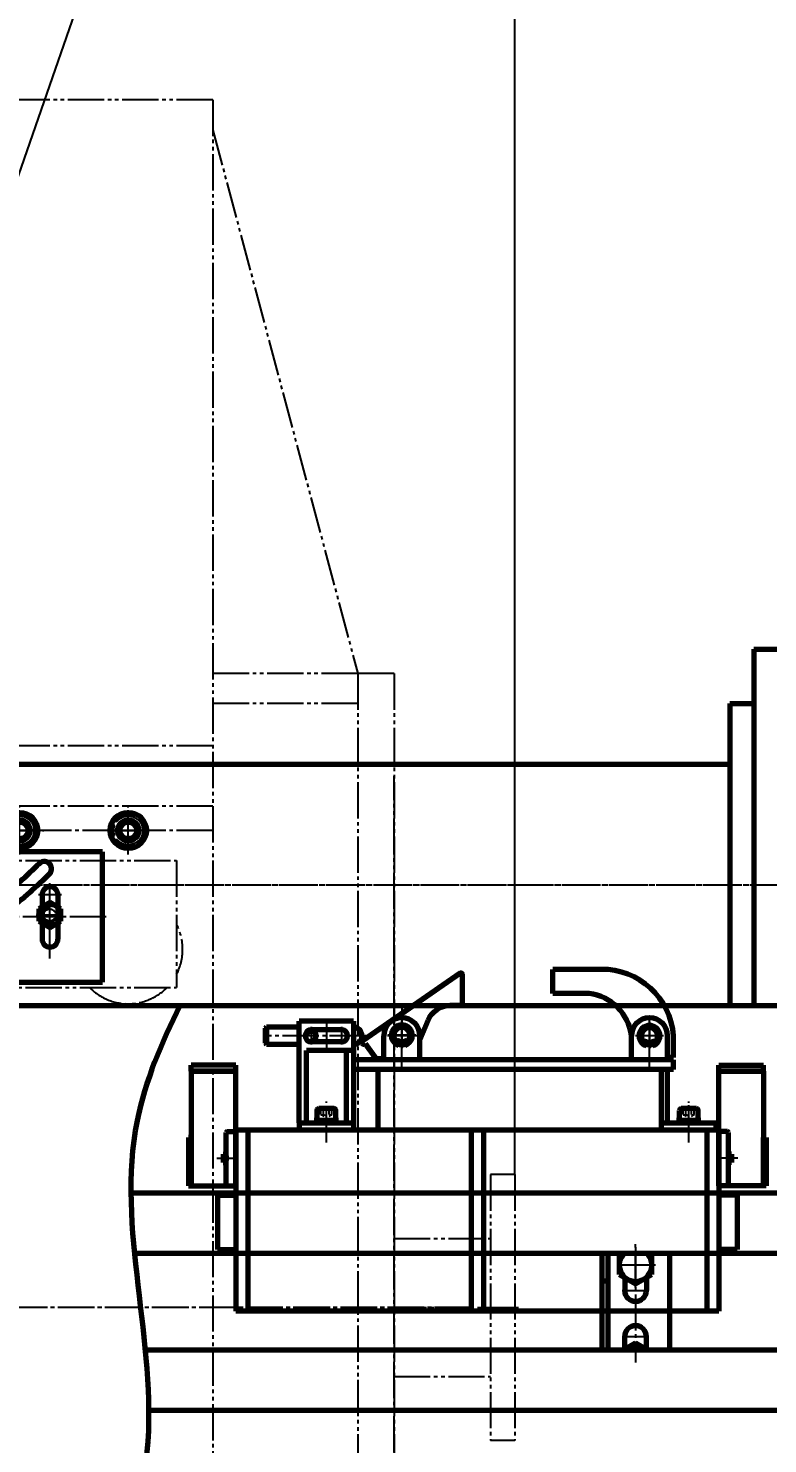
# Model space of a CAD drawing. Header units: millimetres. Extents: x -11880 to 11880, y -8400 to 8400.
# Drawn here: x -1594 to -982, y 5236 to 6408 of the extents above; entities that cross this region are included whole.
import ezdxf

# ---------------------------------------------------------------- set-up
doc = ezdxf.new("R2010")
doc.units = ezdxf.units.MM
for name, pattern in [('EB_DASH', [6, 3, -3]), ('EB_DASHDOT', [39, 30, -3, 3, -3]), ('EB_DASHDOTDOT', [45, 30, -3, 3, -3, 3, -3])]:
    doc.linetypes.add(name, pattern=pattern)
for name, color, linetype, lineweight in [('CAXA0', 7, 'Continuous', 70), ('CAXA1', 1, 'EB_DASHDOT', 25), ('CAXA2', 6, 'EB_DASH', 25), ('CAXA3', 7, 'Continuous', 25), ('CAXA4', 3, 'Continuous', 25)]:
    doc.layers.add(name, color=color, linetype=linetype, lineweight=lineweight)
doc.styles.add('标准', font='', dxfattribs={"width": 0.667})
doc.styles.get('标准').set_extended_font_data('SimSun')
doc.dimstyles.new('标准', dxfattribs={"dimscale": 40, "dimtxt": 7, "dimasz": 4, "dimexe": 2, "dimexo": 0, "dimtad": 1, "dimdec": 1, "dimzin": 12, "dimdsep": 46, "dimtxsty": '标准', "dimcen": 0, "dimdle": 6, "dimaunit": 1, "dimazin": 2, "dimtfac": 1, "dimtdec": 3, "dimtmove": 0, "dimatfit": 3, "dimfxl": 1, "dimtolj": 1, "dimtzin": 0, "dimarcsym": 0})

# ---------------------------------------------------------------- blocks, each defined once
blk = doc.blocks.new('CAXBLOCK163', base_point=(-1079.5, 5574.1))
at = {"layer": 'CAXA0'}
for p, q in [((-1081, 5566.9), (-1081.9, 5565.8)), ((-1078, 5566.9), (-1077.1, 5565.8))]:
    blk.add_line(p, q, dxfattribs=at)
for centre in [(-1082.8, 5567.6), (-1076.2, 5567.6)]:
    blk.add_circle(centre, 0.85, dxfattribs=at)
for centre, radius, start, end in [((-1079.5, 5574.1), 8.65, 286.2809, 253.7191), ((-1079.5, 5573.8), 6.9, 313.6123, 226.3877), ((-1082.8, 5567.6), 1.89, 338.3101, 141.6899), ((-1076.2, 5567.6), 1.89, 38.3101, 201.6899)]:
    blk.add_arc(centre, radius, start, end, dxfattribs=at)
at = {"layer": 'CAXA1'}
for p, q in [((-1079.5, 5585.8), (-1079.5, 5563.5)), ((-1067.9, 5574.1), (-1091.2, 5574.1)), ((-1079.9, 5567.6), (-1085.6, 5567.6)), ((-1082.8, 5564.8), (-1082.8, 5570.5)), ((-1073.4, 5567.6), (-1079.1, 5567.6)), ((-1076.2, 5570.5), (-1076.2, 5564.8))]:
    blk.add_line(p, q, dxfattribs=at)
blk = doc.blocks.new('CAXBLOCK164', base_point=(-1284.5, 5574.5))
at = {"layer": 'CAXA0'}
for p, q in [((-1286, 5567.3), (-1286.9, 5566.2)), ((-1283, 5567.3), (-1282.1, 5566.2))]:
    blk.add_line(p, q, dxfattribs=at)
for centre in [(-1287.8, 5568), (-1281.2, 5568)]:
    blk.add_circle(centre, 0.85, dxfattribs=at)
for centre, radius, start, end in [((-1284.5, 5574.5), 8.65, 286.2809, 253.7191), ((-1284.5, 5574.1), 6.9, 313.6123, 226.3877), ((-1287.8, 5568), 1.89, 338.3101, 141.6899), ((-1281.2, 5568), 1.89, 38.3101, 201.6899)]:
    blk.add_arc(centre, radius, start, end, dxfattribs=at)
at = {"layer": 'CAXA1'}
for p, q in [((-1284.5, 5586.1), (-1284.5, 5563.8)), ((-1272.9, 5574.5), (-1296.2, 5574.5)), ((-1284.9, 5568), (-1290.6, 5568)), ((-1287.8, 5565.1), (-1287.8, 5570.8)), ((-1278.4, 5568), (-1284.1, 5568)), ((-1281.2, 5570.8), (-1281.2, 5565.1))]:
    blk.add_line(p, q, dxfattribs=at)
blk = doc.blocks.new('CAXBLOCK165', base_point=(-1283, 5568.9))
at = {"layer": 'CAXA0'}
blk.add_circle((-1284.5, 5574.5), 7.5, dxfattribs=at)
at = {"layer": 'CAXA2', "linetype": 'EB_DASH', "lineweight": 25}
blk.add_circle((-1284.5, 5574.5), 6.5, dxfattribs=at)
blk = doc.blocks.new('CAXBLOCK166', base_point=(-1078, 5568.6))
at = {"layer": 'CAXA0'}
blk.add_circle((-1079.5, 5574.1), 7.5, dxfattribs=at)
at = {"layer": 'CAXA2', "linetype": 'EB_DASH', "lineweight": 25}
blk.add_circle((-1079.5, 5574.1), 6.5, dxfattribs=at)
blk = doc.blocks.new('CAXBLOCK162', base_point=(-1286.2, 5428.4))
at = {"layer": 'CAXA0'}
for p, q in [((-1236.1, 5626), (-1317, 5569.8)), ((-1119.5, 5629.1), (-1159.5, 5629.1)), ((-1159.5, 5609.1), (-1159.5, 5629.1)), ((-1234.5, 5625.2), (-1234.5, 5599.1)), ((-1129.5, 5609.1), (-1159.5, 5609.1)), ((-1234.5, 5599.1), (-1244.5, 5599.1)), ((-1396.5, 5581.4), (-1397.5, 5580.4)), ((-1397.5, 5567.9), (-1397.5, 5580.4)), ((-1396.5, 5581.4), (-1396.5, 5566.9)), ((-1396.5, 5581.4), (-1369.5, 5581.4)), ((-1324.5, 5586.1), (-1369.5, 5586.1)), ((-1369.5, 5502.1), (-1369.5, 5586.1)), ((-1334.5, 5579.1), (-1359.5, 5579.1)), ((-1324.5, 5586.1), (-1324.5, 5496.1)), ((-1324.5, 5581.4), (-1324.5, 5566.9)), ((-1263, 5586.8), (-1269.5, 5571.1)), ((-1397.5, 5567.9), (-1396.5, 5566.9)), ((-1334.5, 5569.1), (-1359.5, 5569.1)), ((-1314.9, 5567.6), (-1315.3, 5567.3)), ((-1314.9, 5567.6), (-1305.9, 5555.1)), ((-1299.5, 5554.1), (-1299.5, 5574.1)), ((-1269.5, 5554.1), (-1269.5, 5574.1)), ((-1094.5, 5554.1), (-1094.5, 5574.1)), ((-1064.5, 5554.1), (-1064.5, 5574.1)), ((-1059.5, 5556.1), (-1059.5, 5574.1)), ((-1369.5, 5566.9), (-1396.5, 5566.9)), ((-1363.5, 5502.1), (-1363.5, 5561.9)), ((-1324.5, 5561.9), (-1363.5, 5561.9)), ((-1330.5, 5561.9), (-1330.5, 5502.1)), ((-1059.5, 5556.1), (-1064.5, 5556.1)), ((-1422, 5549.9), (-1459, 5549.9)), ((-1459, 5544.9), (-1459, 5549.9)), ((-1459, 5544.9), (-1459, 5449.9)), ((-1422, 5544.9), (-1459, 5544.9)), ((-1459, 5544.9), (-1422, 5544.9)), ((-1422, 5544.9), (-1422, 5549.9)), ((-1422, 5449.9), (-1422, 5544.9)), ((-1059.5, 5554.1), (-1324.5, 5554.1)), ((-1059.5, 5546.1), (-1324.5, 5546.1)), ((-1299.5, 5555.1), (-1305.9, 5555.1)), ((-1304.5, 5546.1), (-1304.5, 5496.1)), ((-1069.5, 5496.1), (-1069.5, 5546.1)), ((-1064.5, 5502.1), (-1064.5, 5546.1)), ((-1059.5, 5546.1), (-1059.5, 5554.1)), ((-1022, 5549.9), (-985, 5549.9)), ((-1022, 5544.9), (-1022, 5549.9)), ((-1022, 5449.9), (-1022, 5544.9)), ((-1022, 5544.9), (-985, 5544.9)), ((-985, 5544.9), (-1022, 5544.9)), ((-985, 5544.9), (-985, 5549.9)), ((-985, 5544.9), (-985, 5449.9)), ((-1354.9, 5512.2), (-1354.9, 5504.1)), ((-1340.7, 5513.8), (-1353.3, 5513.8)), ((-1339.2, 5504.1), (-1339.2, 5512.2)), ((-1054.9, 5512.2), (-1054.9, 5504.1)), ((-1040.7, 5513.8), (-1053.3, 5513.8)), ((-1039.2, 5504.1), (-1039.2, 5512.2)), ((-1369.5, 5502.1), (-1369.5, 5496.1)), ((-1369.5, 5502.1), (-1324.5, 5502.1)), ((-1337, 5504.1), (-1357, 5504.1)), ((-1357, 5504.1), (-1357, 5502.1)), ((-1357, 5502.1), (-1337, 5502.1)), ((-1354.9, 5504.1), (-1339.2, 5504.1)), ((-1337, 5502.1), (-1337, 5504.1)), ((-1069.5, 5502.1), (-1024.5, 5502.1)), ((-1037, 5504.1), (-1057, 5504.1)), ((-1057, 5504.1), (-1057, 5502.1)), ((-1057, 5502.1), (-1037, 5502.1)), ((-1054.9, 5504.1), (-1039.2, 5504.1)), ((-1037, 5502.1), (-1037, 5504.1)), ((-1024.5, 5502.1), (-1024.5, 5496.1)), ((-1461, 5489.9), (-1461, 5449.9)), ((-1459, 5489.9), (-1461, 5489.9)), ((-1459, 5449.9), (-1459, 5489.9)), ((-1430, 5449.9), (-1430, 5493.9)), ((-1429, 5494.9), (-1422, 5494.9)), ((-1022, 5496.1), (-1422, 5496.1)), ((-1422, 5496.1), (-1422, 5346.1)), ((-1412, 5496.1), (-1412, 5346.1)), ((-1304.5, 5496.1), (-1369.5, 5496.1)), ((-1227, 5496.1), (-1227, 5346.1)), ((-1217, 5496.1), (-1217, 5346.1)), ((-1024.5, 5496.1), (-1069.5, 5496.1)), ((-1032, 5496.1), (-1032, 5346.1)), ((-1022, 5496.1), (-1022, 5346.1)), ((-1015, 5494.9), (-1022, 5494.9)), ((-1014, 5449.9), (-1014, 5493.9)), ((-985, 5449.9), (-985, 5489.9)), ((-985, 5489.9), (-983, 5489.9)), ((-983, 5489.9), (-983, 5449.9)), ((-1432.4, 5476.2), (-1431.7, 5476.2)), ((-1432.4, 5476.2), (-1432.4, 5469.3)), ((-1431.7, 5469.3), (-1431.7, 5476.2)), ((-1431.7, 5476.2), (-1430.4, 5474.9)), ((-1430, 5474.7), (-1430, 5470.9)), ((-1014, 5474.7), (-1014, 5470.9)), ((-1012.3, 5476.2), (-1013.6, 5474.9)), ((-1012.3, 5469.3), (-1012.3, 5476.2)), ((-1011.7, 5476.2), (-1012.3, 5476.2)), ((-1011.7, 5476.2), (-1011.7, 5469.3)), ((-1432.4, 5469.3), (-1431.7, 5469.3)), ((-1431.7, 5469.3), (-1430.4, 5470.6)), ((-1012.3, 5469.3), (-1013.6, 5470.6)), ((-1011.7, 5469.3), (-1012.3, 5469.3)), ((-1461, 5449.9), (-1459, 5449.9)), ((-1459, 5449.9), (-1422, 5449.9)), ((-985, 5449.9), (-1022, 5449.9)), ((-983, 5449.9), (-985, 5449.9)), ((-1437, 5442.1), (-1422, 5442.1)), ((-1437, 5442.1), (-1437, 5397.1)), ((-1007, 5442.1), (-1022, 5442.1)), ((-1007, 5442.1), (-1007, 5397.1)), ((-1437, 5397.1), (-1422, 5397.1)), ((-1022, 5397.1), (-1022, 5346.1)), ((-1007, 5397.1), (-1022, 5397.1)), ((-1022, 5346.1), (-1422, 5346.1))]:
    blk.add_line(p, q, dxfattribs=at)
for centre in [(-1284.5, 5574.1), (-1284.5, 5574.1), (-1284.5, 5574.1), (-1079.5, 5574.1), (-1079.5, 5574.1)]:
    blk.add_circle(centre, 7.5, dxfattribs=at)
for centre, radius, start, end in [((-1235.5, 5625.2), 1, 0, 124.7881), ((-1118.9, 5569.6), 59.5, 4.3372, 90.6419), ((-1134.2, 5569.4), 40, 6.7774, 83.2226), ((-1244.5, 5579.1), 20, 90, 157.3801), ((-1359.5, 5574.1), 5, 90, 270), ((-1334.5, 5574.1), 5, 270, 90), ((-1324.5, 5574.4), 7, 0, 90), ((-1284.5, 5574.1), 15, 0, 180), ((-1079.5, 5574.1), 15, 0, 180), ((-1359.5, 5574.1), 4, 270, 180), ((-1324.5, 5573.9), 7, 270, 0), ((-1316.2, 5568.6), 1.5, 124.7881, 215.6308), ((-1316.2, 5568.6), 1.5, 215.6308, 304.7881), ((-1353.3, 5512.2), 1.57, 90, 180), ((-1340.7, 5512.2), 1.57, 0, 90), ((-1053.3, 5512.2), 1.57, 90, 180), ((-1040.7, 5512.2), 1.57, 0, 90), ((-1429, 5493.9), 1, 90, 180), ((-1015, 5493.9), 1, 0, 90), ((-1429.4, 5475.9), 1.4, 225, 245.5302), ((-1014.6, 5475.9), 1.4, 294.4698, 315), ((-1429.4, 5469.6), 1.4, 114.4698, 135), ((-1014.6, 5469.6), 1.4, 45, 65.5302)]:
    blk.add_arc(centre, radius, start, end, dxfattribs=at)
at = {"layer": 'CAXA1'}
for p, q in [((-1284.5, 5600.7), (-1284.5, 5566.6)), ((-1359.5, 5581.4), (-1359.5, 5566.9)), ((-1359.5, 5581.4), (-1359.5, 5566.9)), ((-1347, 5586.1), (-1347, 5561.9)), ((-1334.5, 5581.4), (-1334.5, 5566.9)), ((-1284.5, 5581.6), (-1284.5, 5566.6)), ((-1284.5, 5546.1), (-1284.5, 5578.7)), ((-1079.5, 5559.7), (-1079.5, 5589.4)), ((-1079.5, 5546.1), (-1079.5, 5578.7)), ((-1314.3, 5574.1), (-1397.5, 5574.1)), ((-1277, 5574.1), (-1292, 5574.1)), ((-1277, 5574.1), (-1292, 5574.1)), ((-1347, 5485.7), (-1347, 5519.7)), ((-1047, 5485.7), (-1047, 5519.7)), ((-1047, 5491.3), (-1047, 5516.8)), ((-1437.6, 5472.8), (-1422.9, 5472.8)), ((-1006.5, 5472.8), (-1021.2, 5472.8))]:
    blk.add_line(p, q, dxfattribs=at)
at = {"layer": 'CAXA1', "linetype": 'EB_DASHDOT', "lineweight": 25}
for p, q in [((-1284.5, 5556.1), (-1284.5, 5592.1)), ((-1266.5, 5574.1), (-1299.9, 5574.1)), ((-1435.4, 5472.8), (-1421.4, 5472.8)), ((-1008.7, 5472.8), (-1017.3, 5472.8))]:
    blk.add_line(p, q, dxfattribs=at)
at = {"layer": 'CAXA1', "color": 1, "linetype": 'EB_DASHDOT', "lineweight": 25}
for p, q in [((-1347, 5499.1), (-1347, 5507.1)), ((-1047, 5499.1), (-1047, 5507.1))]:
    blk.add_line(p, q, dxfattribs=at)
at = {"layer": 'CAXA2'}
for p, q in [((-1351.6, 5508.8), (-1351.6, 5513.8)), ((-1351.6, 5508.8), (-1347, 5506.1)), ((-1349.3, 5508.8), (-1349.3, 5513.8)), ((-1342.4, 5508.8), (-1347, 5506.1)), ((-1344.7, 5508.8), (-1344.7, 5513.8)), ((-1342.4, 5508.8), (-1342.4, 5513.8)), ((-1051.6, 5508.8), (-1051.6, 5513.8)), ((-1051.6, 5508.8), (-1047, 5506.1)), ((-1049.3, 5508.8), (-1049.3, 5513.8)), ((-1042.4, 5508.8), (-1047, 5506.1)), ((-1044.7, 5508.8), (-1044.7, 5513.8)), ((-1042.4, 5508.8), (-1042.4, 5513.8))]:
    blk.add_line(p, q, dxfattribs=at)
for centre, radius, start, end in [((-1350.5, 5511.1), 2.58, 243.4349, 296.5651), ((-1347, 5517.5), 9.07, 255.2529, 284.7471), ((-1343.6, 5511.1), 2.58, 243.4349, 296.5651), ((-1050.5, 5511.1), 2.58, 243.4349, 296.5651), ((-1047, 5517.5), 9.07, 255.2529, 284.7471), ((-1043.6, 5511.1), 2.58, 243.4349, 296.5651)]:
    blk.add_arc(centre, radius, start, end, dxfattribs=at)
at = {"layer": 'CAXA3'}
blk.add_circle((-1359.5, 5574.1), 3.5, dxfattribs=at)
at = {"layer": 'CAXA0'}
for name, p in [('CAXBLOCK164', (-1284.5, 5574.5)), ('CAXBLOCK165', (-1283, 5568.9)), ('CAXBLOCK163', (-1079.5, 5574.1)), ('CAXBLOCK166', (-1078, 5568.6))]:
    blk.add_blockref(name, p, dxfattribs=at)
blk = doc.blocks.new('CAXBLOCK194', base_point=(-1576, 5674.2))
at = {"layer": 'CAXA0'}
for p, q in [((-1576, 5684.5), (-1585, 5679.4)), ((-1567, 5679.4), (-1576, 5684.5)), ((-1585, 5679.4), (-1585, 5669)), ((-1567, 5679.4), (-1567, 5669)), ((-1585, 5669), (-1576, 5663.8)), ((-1576, 5663.8), (-1567, 5669))]:
    blk.add_line(p, q, dxfattribs=at)
blk.add_circle((-1576, 5674.2), 9, dxfattribs=at)
at = {"layer": 'CAXA1', "linetype": 'EB_DASHDOT', "lineweight": 25}
for p, q in [((-1576, 5661.8), (-1576, 5686.5)), ((-1587, 5674.2), (-1565, 5674.2))]:
    blk.add_line(p, q, dxfattribs=at)
blk = doc.blocks.new('CAXBLOCK196', base_point=(-1601, 5744.2))
at = {"layer": 'CAXA0'}
blk.add_circle((-1601, 5744.2), 6.92, dxfattribs=at)
at = {"layer": 'CAXA1', "linetype": 'EB_DASHDOT', "lineweight": 25}
for p, q in [((-1601, 5733.2), (-1601, 5755.2)), ((-1612, 5744.2), (-1590, 5744.2))]:
    blk.add_line(p, q, dxfattribs=at)
at = {"layer": 'CAXA3'}
blk.add_arc((-1601, 5744.2), 8, 270, 190, dxfattribs=at)
blk = doc.blocks.new('CAXBLOCK197', base_point=(-1511, 5744.2))
at = {"layer": 'CAXA0'}
blk.add_circle((-1511, 5744.2), 6.92, dxfattribs=at)
at = {"layer": 'CAXA1', "linetype": 'EB_DASHDOT', "lineweight": 25}
for p, q in [((-1511, 5733.2), (-1511, 5755.2)), ((-1522, 5744.2), (-1500, 5744.2))]:
    blk.add_line(p, q, dxfattribs=at)
at = {"layer": 'CAXA3'}
blk.add_arc((-1511, 5744.2), 8, 270, 190, dxfattribs=at)
blk = doc.blocks.new('CAXBLOCK200', base_point=(-1601, 5744.2))
at = {"layer": 'CAXA0'}
blk.add_circle((-1601, 5744.2), 6.92, dxfattribs=at)
at = {"layer": 'CAXA1', "linetype": 'EB_DASHDOT', "lineweight": 25}
for p, q in [((-1601, 5733.2), (-1601, 5755.2)), ((-1612, 5744.2), (-1590, 5744.2))]:
    blk.add_line(p, q, dxfattribs=at)
at = {"layer": 'CAXA3'}
blk.add_arc((-1601, 5744.2), 8, 270, 190, dxfattribs=at)
blk = doc.blocks.new('CAXBLOCK201', base_point=(-1511, 5744.2))
at = {"layer": 'CAXA0'}
blk.add_circle((-1511, 5744.2), 6.92, dxfattribs=at)
at = {"layer": 'CAXA1', "linetype": 'EB_DASHDOT', "lineweight": 25}
for p, q in [((-1511, 5733.2), (-1511, 5755.2)), ((-1522, 5744.2), (-1500, 5744.2))]:
    blk.add_line(p, q, dxfattribs=at)
at = {"layer": 'CAXA3'}
blk.add_arc((-1511, 5744.2), 8, 270, 190, dxfattribs=at)
blk = doc.blocks.new('CAXBLOCK202', base_point=(-1511, 5744.2))
at = {"layer": 'CAXA0'}
for radius in [15, 8.75]:
    blk.add_circle((-1511, 5744.2), radius, dxfattribs=at)
at = {"layer": 'CAXA1', "color": 1, "linetype": 'EB_DASHDOT', "lineweight": 25}
for p, q in [((-1511, 5724.2), (-1511, 5764.2)), ((-1491, 5744.2), (-1531, 5744.2))]:
    blk.add_line(p, q, dxfattribs=at)
blk = doc.blocks.new('CAXBLOCK203', base_point=(-1601, 5744.2))
at = {"layer": 'CAXA0'}
for radius in [15, 8.75]:
    blk.add_circle((-1601, 5744.2), radius, dxfattribs=at)
at = {"layer": 'CAXA1', "color": 1, "linetype": 'EB_DASHDOT', "lineweight": 25}
for p, q in [((-1601, 5724.2), (-1601, 5764.2)), ((-1621, 5744.2), (-1581, 5744.2))]:
    blk.add_line(p, q, dxfattribs=at)
blk = doc.blocks.new('CAXBLOCK204', base_point=(-1678.4, 5649.6))
at = {"layer": 'CAXA0', "color": 3, "linetype": 'Continuous', "lineweight": 70}
for p, q in [((-1532.3, 5726.6), (-1734.3, 5726.6)), ((-1734.3, 5726.6), (-1734.3, 5630.7)), ((-1532.3, 5618.6), (-1532.3, 5726.6)), ((-1697.3, 5691.1), (-1697.3, 5654.1)), ((-1684.3, 5691.1), (-1684.3, 5654.1)), ((-1582.3, 5691.1), (-1582.3, 5654.1)), ((-1569.3, 5691.1), (-1569.3, 5654.1)), ((-1794.8, 5630.5), (-1796.3, 5630.7)), ((-1734.3, 5618.6), (-1532.3, 5618.6))]:
    blk.add_line(p, q, dxfattribs=at)
for centre, radius, start, end in [((-1580.5, 5712.4), 6, 320.554, 140.554), ((-1690.8, 5691.1), 6.5, 0, 180), ((-1575.8, 5691.1), 6.5, 0, 180), ((-1690.8, 5654.1), 6.5, 180, 0), ((-1575.8, 5654.1), 6.5, 180, 0), ((-1796.3, 5624.7), 6, 82.8627, 270)]:
    blk.add_arc(centre, radius, start, end, dxfattribs=at)
for points, knots in [([(-1575.9, 5708.5), (-1586.8, 5697.8), (-1610.7, 5676.6), (-1650.3, 5646.9), (-1692.4, 5625.5), (-1742.4, 5616.2), (-1775.8, 5616.1), (-1796.3, 5618.6)], [0, 0, 0, 0, 45.900028, 96.029548, 148.572063, 185.779511, 247.891233, 247.891233, 247.891233, 247.891233]), ([(-1584.7, 5716.7), (-1595.2, 5706.4), (-1618.5, 5685.8), (-1650, 5662.1), (-1678.6, 5646), (-1699.1, 5637.7), (-1718.1, 5633), (-1749.3, 5628.2), (-1775.3, 5628.1), (-1794.8, 5630.5)], [0, 0, 0, 0, 43.349322, 91.29032, 116.414644, 141.538968, 159.330503, 177.122038, 236.522127, 236.522127, 236.522127, 236.522127])]:
    blk.add_open_spline(points, degree=3, knots=knots, dxfattribs=at)
at = {"layer": 'CAXA1', "color": 3, "linetype": 'EB_DASHDOT', "lineweight": 25}
for p, q in [((-1633.3, 5729.6), (-1633.3, 5615.6)), ((-1690.8, 5700.7), (-1690.8, 5641.2)), ((-1575.8, 5638.3), (-1575.8, 5700.6)), ((-1585.3, 5691.1), (-1566.3, 5691.1)), ((-1529.3, 5672.6), (-1737.3, 5672.6))]:
    blk.add_line(p, q, dxfattribs=at)
blk = doc.blocks.new('CAXBLOCK192', base_point=(-1191, 5349.2))
at = {"layer": 'CAXA0', "color": 2, "linetype": 'EB_DASHDOTDOT', "lineweight": 25}
for p, q in [((-1441, 6349.2), (-1741, 6349.2)), ((-1441, 6349.2), (-1441, 4349.2)), ((-1441, 6324.2), (-1321, 5874.2)), ((-1321, 5874.2), (-1441, 5874.2)), ((-1321, 5874.2), (-1321, 4824.2)), ((-1291, 5874.2), (-1321, 5874.2)), ((-1291, 5874.2), (-1291, 4824.2)), ((-1321, 5849.2), (-1441, 5849.2)), ((-1441, 5814.2), (-1741, 5814.2)), ((-1291, 4824.2), (-1291, 5789.2)), ((-1441, 5764.2), (-1741, 5764.2)), ((-1589, 5751.1), (-1601, 5758)), ((-1523, 5751.1), (-1511, 5758)), ((-1511, 5727.3), (-1511, 5761)), ((-1511, 5758), (-1499, 5751.1)), ((-1511, 5732.2), (-1511, 5756.2)), ((-1511, 5732.9), (-1511, 5755.4)), ((-1586, 5744.2), (-1616, 5744.2)), ((-1615.4, 5744.2), (-1586.7, 5744.2)), ((-1613, 5744.2), (-1589, 5744.2)), ((-1612.3, 5744.2), (-1589.8, 5744.2)), ((-1589, 5737.2), (-1589, 5751.1)), ((-1526, 5744.2), (-1496, 5744.2)), ((-1525.4, 5744.2), (-1496.7, 5744.2)), ((-1523, 5737.2), (-1523, 5751.1)), ((-1523, 5744.2), (-1499, 5744.2)), ((-1522.3, 5744.2), (-1499.8, 5744.2)), ((-1499, 5751.1), (-1499, 5737.2)), ((-1601, 5730.3), (-1589, 5737.2)), ((-1511, 5730.3), (-1523, 5737.2)), ((-1499, 5737.2), (-1511, 5730.3)), ((-1731, 5719.2), (-1471, 5719.2)), ((-1471, 5719.2), (-1471, 5614.2)), ((-1584, 5674.2), (-1568, 5674.2)), ((-1576, 5666.2), (-1576, 5682.2)), ((-1731, 5614.2), (-1471, 5614.2)), ((-1211, 5459.2), (-1211, 5239.2)), ((-1191, 5459.2), (-1211, 5459.2)), ((-1191, 5459.2), (-1191, 5239.2)), ((-1291, 5406.2), (-1211, 5406.2)), ((-1291, 5292.2), (-1211, 5292.2)), ((-1191, 5239.2), (-1211, 5239.2))]:
    blk.add_line(p, q, dxfattribs=at)
for centre, radius in [((-1601, 5744.2), 12), ((-1511, 5744.2), 12), ((-1511, 5744.2), 8.25), ((-1511, 5744.2), 8.25), ((-1576, 5674.2), 5)]:
    blk.add_circle(centre, radius, dxfattribs=at)
for centre, radius, start, end in [((-1576, 5674.2), 6, 90, 0), ((-1511, 5645.7), 45, 332.734, 27.266), ((-1511, 5645.7), 45, 224.427, 315.573)]:
    blk.add_arc(centre, radius, start, end, dxfattribs=at)
at = {"layer": 'CAXA1', "linetype": 'EB_DASHDOT', "lineweight": 25}
for p, q in [((-1441, 5744.2), (-1741, 5744.2)), ((-1227.4, 5349.2), (-1915.7, 5349.2)), ((-1294, 5349.2), (-1188, 5349.2))]:
    blk.add_line(p, q, dxfattribs=at)
at = {"layer": 'CAXA0'}
for name, p in [('CAXBLOCK203', (-1601, 5744.2)), ('CAXBLOCK196', (-1601, 5744.2)), ('CAXBLOCK202', (-1511, 5744.2)), ('CAXBLOCK197', (-1511, 5744.2))]:
    blk.add_blockref(name, p, dxfattribs=at)
at = {"layer": 'CAXA0', "linetype": 'Continuous', "lineweight": 70}
for name, p in [('CAXBLOCK204', (-1678.4, 5649.6)), ('CAXBLOCK194', (-1576, 5674.2))]:
    blk.add_blockref(name, p, dxfattribs=at)
at = {"layer": 'CAXA2', "linetype": 'Continuous', "lineweight": 70}
for name, p in [('CAXBLOCK200', (-1601, 5744.2)), ('CAXBLOCK201', (-1511, 5744.2))]:
    blk.add_blockref(name, p, dxfattribs=at)
blk = doc.blocks.new('*D254')
at = {"layer": 'CAXA4', "linetype": 'Continuous', "lineweight": 25}
for points in [[(-1191, 7191.1), (-1351, 7171.1), (-1351, 7211.1)], [(-891, 7191.1), (-731, 7171.1), (-731, 7211.1)]]:
    blk.add_hatch(color=0, dxfattribs=at).paths.add_polyline_path(points, flags=0)
at = {"layer": 'CAXA4', "color": 0, "linetype": 'Continuous', "lineweight": 25}
for p, q in [((-1191, 5459.2), (-1191, 7271.1)), ((-891, 5959.2), (-891, 7271.1)), ((-1431, 7191.1), (-151.1, 7191.1))]:
    blk.add_line(p, q, dxfattribs=at)
at = {"layer": 'CAXA4', "color": 0, "linetype": 'Continuous', "lineweight": 25, "insert": (-604.9, 7599.7), "char_height": 280, "attachment_point": 1, "style": '标准'}
blk.add_mtext('\\fSimSun|b0|i0|p34;300', dxfattribs=at)
blk = doc.blocks.new('*D255')
at = {"layer": 'CAXA4', "linetype": 'Continuous', "lineweight": 25}
for points in [[(-1930, 7191.1), (-1770, 7171.1), (-1770, 7211.1)], [(-1191, 7191.1), (-1351, 7171.1), (-1351, 7211.1)]]:
    blk.add_hatch(color=0, dxfattribs=at).paths.add_polyline_path(points, flags=0)
at = {"layer": 'CAXA4', "color": 0, "linetype": 'Continuous', "lineweight": 25}
for p, q in [((-1930, 5239.2), (-1930, 7271.1)), ((-1191, 5459.2), (-1191, 7271.1)), ((-1930, 7191.1), (-1191, 7191.1))]:
    blk.add_line(p, q, dxfattribs=at)
at = {"layer": 'CAXA4', "color": 0, "linetype": 'Continuous', "lineweight": 25, "insert": (-1780.4, 7599.7), "char_height": 280, "attachment_point": 1, "style": '标准'}
blk.add_mtext('\\fSimSun|b0|i0|p34;750', dxfattribs=at)
blk = doc.blocks.new('*D256')
at = {"layer": 'CAXA4', "color": 0, "linetype": 'Continuous', "lineweight": 25}
blk.add_line((-1927, 5349.2), (-1514.3, 6539.3), dxfattribs=at)

msp = doc.modelspace()

# ---------------------------------------------------------------- linework, layer by layer
at = {"layer": 'CAXA0'}
for p, q in [((-993.03, 5894.15), (-943.03, 5894.15)), ((-993.03, 5894.15), (-993.03, 5599.15)), ((-1013.03, 5849.15), (-993.03, 5849.15)), ((-1013.03, 5849.15), (-1013.03, 5599.15)), ((-1468.46, 5599.15), (8.97, 5599.15)), ((-1101.07, 5394.11), (-1104.56, 5392.1)), ((-1104.56, 5392.1), (-1104.56, 5376.51)), ((-1077.56, 5392.1), (-1081.05, 5394.11)), ((-1077.56, 5376.51), (-1077.56, 5392.1)), ((-1104.56, 5376.51), (-1091.06, 5368.72)), ((-1091.06, 5368.72), (-1077.56, 5376.51)), ((-1091.06, 5319.51), (-1100.41, 5314.11)), ((-1081.71, 5314.11), (-1091.06, 5319.51))]:
    msp.add_line(p, q, dxfattribs=at)
at = {"layer": 'CAXA0', "color": 7, "linetype": 'Continuous', "lineweight": 70}
for p, q in [((-1928.03, 5799.15), (-1013.03, 5799.15)), ((-1928.03, 5599.15), (-1013.03, 5599.15)), ((-1119.06, 5394.11), (-1119.06, 5314.11)), ((-1114.06, 5394.11), (-1114.06, 5314.11)), ((-1063.06, 5394.11), (-1063.06, 5314.11)), ((-1119.06, 5371.11), (-1114.06, 5371.11)), ((-1100.06, 5374.24), (-1100.06, 5363.11)), ((-1082.06, 5374.24), (-1082.06, 5363.11)), ((-1100.06, 5314.11), (-1100.06, 5325.11)), ((-1082.06, 5314.11), (-1082.06, 5325.11))]:
    msp.add_line(p, q, dxfattribs=at)
at = {"layer": 'CAXA0', "linetype": 'Continuous', "lineweight": 70}
for p, q in [((-1083.89, 5799.15), (-1013.03, 5799.15)), ((-1508.91, 5444.11), (-313.03, 5444.11)), ((-1505.95, 5394.11), (-313.03, 5394.11)), ((-1092.31, 5394.11), (-313.03, 5394.11)), ((-1497.04, 5314.11), (-313.03, 5314.11)), ((-1092.31, 5314.11), (-313.03, 5314.11)), ((-1494.15, 5264.11), (-313.03, 5264.11))]:
    msp.add_line(p, q, dxfattribs=at)
at = {"layer": 'CAXA0'}
for centre, start, end in [((-1091.06, 5384.3), 133.40265, 46.59735), ((-1091.06, 5303.92), 49.02, 130.98)]:
    msp.add_arc(centre, 13.5, start, end, dxfattribs=at)
at = {"layer": 'CAXA0', "color": 7, "linetype": 'Continuous', "lineweight": 70}
for centre, start, end in [((-1091.06, 5363.11), 180, 0), ((-1091.06, 5325.11), 0, 180)]:
    msp.add_arc(centre, 9, start, end, dxfattribs=at)
at = {"layer": 'CAXA0', "linetype": 'Continuous', "lineweight": 70}
msp.add_open_spline([(-1468.46, 5599.15), (-1483.31, 5568.7), (-1534.44, 5450.17), (-1473.85, 5285.51), (-1520.4, 5117.36), (-1490.4, 5038.11), (-1468.46, 4999.2)], degree=3, knots=[0, 0, 0, 0, 102.0877012, 377.6389106, 481.147503, 615.7319838, 615.7319838, 615.7319838, 615.7319838], dxfattribs=at)
at = {"layer": 'CAXA1', "color": 1, "linetype": 'EB_DASHDOT', "lineweight": 25}
for p, q in [((-2010.09, 5699.15), (-645.08, 5699.15)), ((-1091.06, 5398.98), (-1091.06, 5303.53)), ((-1102.25, 5363.11), (-1080.1, 5363.11)), ((-1102.25, 5325.11), (-1080.1, 5325.11))]:
    msp.add_line(p, q, dxfattribs=at)
at = {"layer": 'CAXA1', "linetype": 'EB_DASHDOT', "lineweight": 25}
for p, q in [((-1969.03, 5699.15), (139.97, 5699.15)), ((-1091.06, 5365.72), (-1091.06, 5402.89)), ((-1074.56, 5384.3), (-1107.56, 5384.3)), ((-1227.02, 5349.15), (-2483.03, 5349.15))]:
    msp.add_line(p, q, dxfattribs=at)

# ---------------------------------------------------------------- block references
at = {"layer": 'CAXA0', "linetype": 'Continuous', "lineweight": 70}
msp.add_blockref('CAXBLOCK192', (-1191.03, 5349.15), dxfattribs=at)
at = {"layer": 'CAXA0'}
msp.add_blockref('CAXBLOCK162', (-1286.25, 5428.42), dxfattribs=at)
at = {"layer": 'CAXA4', "linetype": 'Continuous', "lineweight": 70}
msp.add_blockref('*D256', (0, 0), dxfattribs=at)

# ---------------------------------------------------------------- dimensions: what is measured, and where the dimension line sits
for base, p1, p2, text, picture, middle in [((-1560.53, 7191.09), (-1930.03, 5239.15), (-1191.03, 5459.15), '\\fSimSun;750', '*D255', (-1560.53, 7407.89)), ((-618.93, 7191.09), (-1191.03, 5459.15), (-891.03, 5959.15), '\\fSimSun;300', '*D254', (-385.04, 7407.89))]:
    dim = msp.add_linear_dim(base=base, p1=p1, p2=p2, text=text, dimstyle='标准', dxfattribs=at)
    dim.commit()
    dim.dimension.update_dxf_attribs({"geometry": picture, "text_midpoint": middle})

doc.saveas('drawing.dxf')
